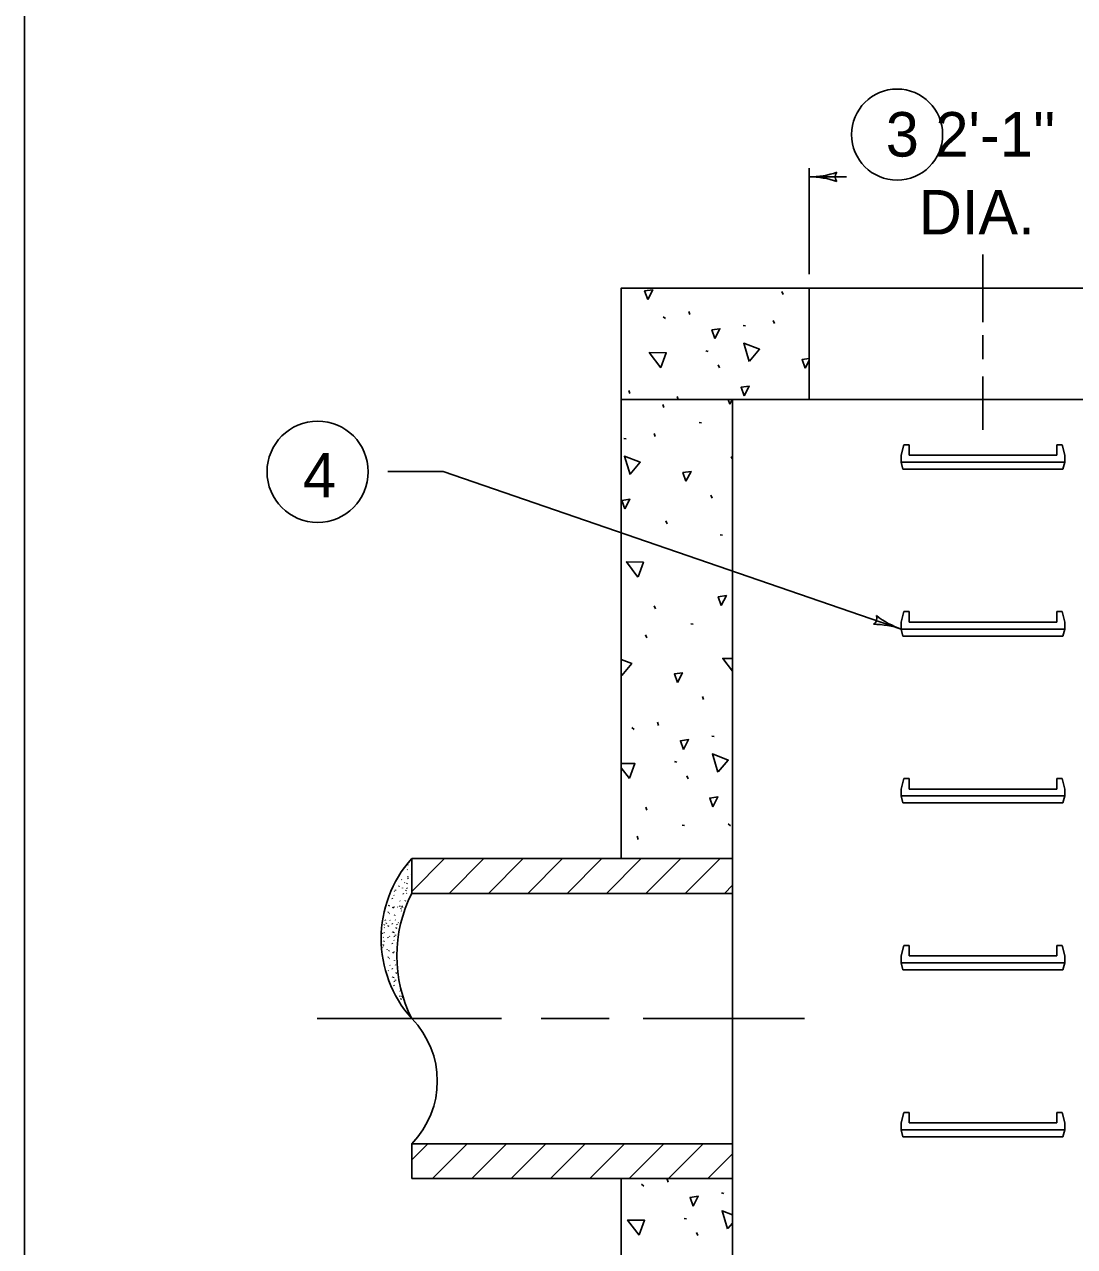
# Model space of a CAD drawing. Extents: x 1007 to 1035.5, y 1000.5 to 1021.5.
# Drawn here: x 1007 to 1011.72, y 1010.2 to 1015.69 of the extents above; entities that cross this region are included whole.
import ezdxf

# ---------------------------------------------------------------- set-up
doc = ezdxf.new("R2010")
doc.units = 0
for name, color, linetype in [('Level 1', 7, 'Continuous'), ('Level 10', 7, 'Continuous'), ('Level 11', 7, 'Continuous')]:
    doc.layers.add(name, color=color, linetype=linetype)

msp = doc.modelspace()

# ---------------------------------------------------------------- linework, layer by layer
at = {"layer": 'Level 1'}
for p, q in [((1010.5257, 1015.0446), (1010.5257, 1014.5695)), ((1010.5257, 1015.0063), (1010.6937, 1015.0063)), ((1011.307, 1014.6577), (1011.307, 1014.354)), ((1009.682, 1014.0063), (1009.682, 1014.5063)), ((1009.682, 1014.5063), (1012.932, 1014.5063)), ((1010.1923, 1014.5038), (1010.1913, 1014.5063)), ((1010.4088, 1014.4776), (1010.4037, 1014.4912)), ((1010.5257, 1014.5063), (1010.5257, 1014.0063)), ((1009.8695, 1014.3778), (1009.8799, 1014.3695)), ((1009.9903, 1014.3876), (1009.985, 1014.4012)), ((1010.2292, 1014.3388), (1010.2396, 1014.3368)), ((1010.37, 1014.3469), (1010.3648, 1014.3605)), ((1011.307, 1014.2953), (1011.307, 1014.1875)), ((1010.0616, 1014.2245), (1010.072, 1014.2224)), ((1010.1226, 1014.1476), (1010.1173, 1014.1612)), ((1011.307, 1014.1092), (1011.307, 1013.8692)), ((1009.7208, 1014.0323), (1009.7156, 1014.0459)), ((1009.682, 1014.0063), (1012.932, 1014.0063)), ((1009.682, 1014.0063), (1009.682, 1011.9436)), ((1009.9375, 1014.0062), (1009.9323, 1014.0198)), ((1010.182, 1006.7249), (1010.182, 1014.0063)), ((1009.8732, 1013.9698), (1009.8679, 1013.9834)), ((1010.0321, 1013.9029), (1010.0426, 1013.9008)), ((1009.6934, 1013.831), (1009.7039, 1013.8289)), ((1009.8343, 1013.8391), (1009.8291, 1013.8528)), ((1010.9515, 1013.8029), (1010.9398, 1013.7561)), ((1010.9515, 1013.8029), (1010.9749, 1013.8029)), ((1010.9749, 1013.7561), (1010.9749, 1013.8029)), ((1011.6389, 1013.7561), (1011.6389, 1013.8029)), ((1011.6389, 1013.8029), (1011.6624, 1013.8029)), ((1011.6624, 1013.8029), (1011.6742, 1013.7561)), ((1010.9398, 1013.7248), (1010.9398, 1013.7561)), ((1010.9398, 1013.7248), (1011.6742, 1013.7248)), ((1010.9398, 1013.7248), (1010.9476, 1013.6935)), ((1010.9749, 1013.7561), (1011.6389, 1013.7561)), ((1011.6742, 1013.7248), (1011.6663, 1013.6935)), ((1011.6742, 1013.7561), (1011.6742, 1013.7248)), ((1008.6322, 1013.6828), (1008.8822, 1013.6828)), ((1008.8822, 1013.6828), (1010.9398, 1012.9748)), ((1010.9476, 1013.6935), (1011.6663, 1013.6935)), ((1010.0897, 1013.5628), (1010.0844, 1013.5764)), ((1009.8877, 1013.4467), (1009.8824, 1013.4603)), ((1010.1266, 1013.3979), (1010.137, 1013.3958)), ((1009.8349, 1013.0653), (1009.8297, 1013.0788)), ((1010.9515, 1013.0529), (1010.9398, 1013.0061)), ((1010.9398, 1012.9748), (1010.9398, 1013.0061)), ((1010.9515, 1013.0529), (1010.9749, 1013.0529)), ((1010.9749, 1013.0061), (1010.9749, 1013.0529)), ((1010.9749, 1013.0061), (1011.6389, 1013.0061)), ((1011.6389, 1013.0061), (1011.6389, 1013.0529)), ((1011.6389, 1013.0529), (1011.6624, 1013.0529)), ((1011.6624, 1013.0529), (1011.6742, 1013.0061)), ((1011.6742, 1013.0061), (1011.6742, 1012.9748)), ((1009.7961, 1012.9346), (1009.7908, 1012.9482)), ((1009.9938, 1012.9984), (1010.0043, 1012.9963)), ((1010.9398, 1012.9748), (1011.6742, 1012.9748)), ((1010.9398, 1012.9748), (1010.9476, 1012.9435)), ((1011.6742, 1012.9748), (1011.6663, 1012.9435)), ((1010.9476, 1012.9435), (1011.6663, 1012.9435)), ((1010.0514, 1012.6583), (1010.0462, 1012.6719)), ((1009.7287, 1012.5324), (1009.7391, 1012.524)), ((1009.8494, 1012.5421), (1009.8442, 1012.5558)), ((1010.0883, 1012.4933), (1010.0988, 1012.4913)), ((1009.9207, 1012.379), (1009.9312, 1012.3769)), ((1009.9818, 1012.3021), (1009.9765, 1012.3158)), ((1010.9515, 1012.3029), (1010.9398, 1012.2561)), ((1010.9515, 1012.3029), (1010.9749, 1012.3029)), ((1010.9749, 1012.2561), (1010.9749, 1012.3029)), ((1011.6389, 1012.2561), (1011.6389, 1012.3029)), ((1011.6389, 1012.3029), (1011.6624, 1012.3029)), ((1011.6624, 1012.3029), (1011.6742, 1012.2561)), ((1010.9398, 1012.2248), (1010.9398, 1012.2561)), ((1010.9749, 1012.2561), (1011.6389, 1012.2561)), ((1011.6742, 1012.2561), (1011.6742, 1012.2248)), ((1010.9398, 1012.2248), (1011.6742, 1012.2248)), ((1010.9398, 1012.2248), (1010.9476, 1012.1935)), ((1010.9476, 1012.1935), (1011.6663, 1012.1935)), ((1011.6742, 1012.2248), (1011.6663, 1012.1935)), ((1009.7966, 1012.1608), (1009.7914, 1012.1743)), ((1009.9556, 1012.0938), (1009.9661, 1012.0918)), ((1010.1618, 1012.0993), (1010.1723, 1012.0909)), ((1009.7578, 1012.03), (1009.7526, 1012.0436)), ((1008.7226, 1011.9143), (1008.7222, 1011.9149)), ((1008.7402, 1011.9436), (1010.182, 1011.9436)), ((1008.7402, 1011.9436), (1008.7402, 1011.7874)), ((1008.7402, 1011.7958), (1008.888, 1011.9436)), ((1008.9086, 1011.7874), (1009.0648, 1011.9436)), ((1009.0853, 1011.7874), (1009.2415, 1011.9436)), ((1009.2622, 1011.7874), (1009.4183, 1011.9436)), ((1009.4389, 1011.7874), (1009.5951, 1011.9436)), ((1009.6157, 1011.7874), (1009.7718, 1011.9436)), ((1009.7925, 1011.7874), (1009.9487, 1011.9436)), ((1009.9693, 1011.7874), (1010.1254, 1011.9436)), ((1010.182, 1011.7874), (1010.182, 1011.9436)), ((1008.696, 1011.8479), (1008.6946, 1011.8501)), ((1008.7208, 1011.8929), (1008.7194, 1011.8951)), ((1008.7239, 1011.8529), (1008.7225, 1011.8551)), ((1008.7232, 1011.8595), (1008.7228, 1011.8628)), ((1008.739, 1011.8716), (1008.7376, 1011.8738)), ((1008.7402, 1011.8938), (1008.7399, 1011.8943)), ((1008.6624, 1011.7949), (1008.661, 1011.7971)), ((1008.6673, 1011.8002), (1008.6669, 1011.8034)), ((1008.6837, 1011.8216), (1008.6823, 1011.8183)), ((1008.6995, 1011.8106), (1008.6981, 1011.8128)), ((1008.7095, 1011.8346), (1008.7081, 1011.8368)), ((1008.7148, 1011.8013), (1008.7133, 1011.798)), ((1008.72, 1011.8328), (1008.7186, 1011.8296)), ((1008.72, 1011.8098), (1008.7186, 1011.8119)), ((1008.7402, 1011.823), (1008.7396, 1011.8217)), ((1008.7402, 1011.8339), (1008.7398, 1011.8332)), ((1010.146, 1011.7874), (1010.182, 1011.8234)), ((1008.654, 1011.7633), (1008.6526, 1011.7655)), ((1008.6613, 1011.7771), (1008.6598, 1011.7793)), ((1008.6882, 1011.7523), (1008.6868, 1011.7544)), ((1008.7028, 1011.7842), (1008.7014, 1011.7863)), ((1008.7118, 1011.7556), (1008.7104, 1011.7523)), ((1008.7176, 1011.786), (1008.7162, 1011.7882)), ((1008.7402, 1011.7874), (1010.182, 1011.7874)), ((1010.182, 1011.7874), (1010.182, 1010.6624)), ((1008.6358, 1011.7041), (1008.6344, 1011.7009)), ((1008.6388, 1011.7337), (1008.6373, 1011.7304)), ((1008.6399, 1011.6948), (1008.6385, 1011.6969)), ((1008.6565, 1011.7247), (1008.6551, 1011.7214)), ((1008.6591, 1011.7229), (1008.6588, 1011.7262)), ((1008.6617, 1011.7267), (1008.6603, 1011.7288)), ((1008.6639, 1011.6915), (1008.6625, 1011.6883)), ((1008.6781, 1011.725), (1008.6767, 1011.7272)), ((1008.687, 1011.7279), (1008.6867, 1011.7312)), ((1008.6934, 1011.7189), (1008.692, 1011.7157)), ((1008.6947, 1011.7069), (1008.6933, 1011.7091)), ((1008.6968, 1011.7288), (1008.6953, 1011.731)), ((1008.6986, 1011.7242), (1008.6972, 1011.7263)), ((1008.7031, 1011.7246), (1008.7028, 1011.725)), ((1008.6173, 1011.6481), (1008.6159, 1011.6448)), ((1008.6178, 1011.6318), (1008.6164, 1011.6339)), ((1008.6222, 1011.6657), (1008.6208, 1011.6678)), ((1008.6273, 1011.6553), (1008.6259, 1011.6522)), ((1008.6352, 1011.6423), (1008.6338, 1011.6391)), ((1008.6427, 1011.6648), (1008.6413, 1011.667)), ((1008.6535, 1011.6494), (1008.6521, 1011.6516)), ((1008.6668, 1011.6667), (1008.6653, 1011.6688)), ((1008.672, 1011.6333), (1008.6706, 1011.6301)), ((1008.6754, 1011.6465), (1008.674, 1011.6487)), ((1008.6814, 1011.6544), (1008.68, 1011.6566)), ((1008.606, 1011.573), (1008.605, 1011.5708)), ((1008.6102, 1011.6067), (1008.6089, 1011.6087)), ((1008.6108, 1011.6073), (1008.6094, 1011.6095)), ((1008.614, 1011.5884), (1008.6126, 1011.5906)), ((1008.6161, 1011.574), (1008.6147, 1011.5708)), ((1008.6185, 1011.6092), (1008.6171, 1011.6113)), ((1008.6345, 1011.5876), (1008.6331, 1011.5898)), ((1008.6419, 1011.5934), (1008.6405, 1011.5956)), ((1008.6558, 1011.6143), (1008.6543, 1011.611)), ((1008.6601, 1011.6137), (1008.6587, 1011.6104)), ((1008.6613, 1011.5748), (1008.6598, 1011.5769)), ((1008.6624, 1011.5926), (1008.661, 1011.5948)), ((1008.6673, 1011.5978), (1008.6669, 1011.6011)), ((1008.6115, 1011.5453), (1008.6104, 1011.547)), ((1008.6138, 1011.5568), (1008.6123, 1011.5535)), ((1008.6306, 1011.5351), (1008.6292, 1011.5373)), ((1008.6388, 1011.5313), (1008.6373, 1011.5281)), ((1008.654, 1011.5609), (1008.6526, 1011.5631)), ((1008.6565, 1011.5223), (1008.6551, 1011.5191)), ((1008.6591, 1011.5205), (1008.6588, 1011.5238)), ((1008.6617, 1011.5243), (1008.6603, 1011.5265)), ((1010.9515, 1011.5529), (1010.9398, 1011.5061)), ((1010.9515, 1011.5529), (1010.9749, 1011.5529)), ((1010.9749, 1011.5061), (1010.9749, 1011.5529)), ((1011.6389, 1011.5061), (1011.6389, 1011.5529)), ((1011.6389, 1011.5529), (1011.6624, 1011.5529)), ((1011.6624, 1011.5529), (1011.6742, 1011.5061)), ((1008.6358, 1011.5018), (1008.6344, 1011.4985)), ((1008.6399, 1011.4924), (1008.6385, 1011.4946)), ((1008.6427, 1011.4625), (1008.6413, 1011.4647)), ((1008.6632, 1011.4875), (1008.6625, 1011.4859)), ((1008.6668, 1011.4643), (1008.6653, 1011.4665)), ((1010.9398, 1011.4748), (1010.9398, 1011.5061)), ((1010.9398, 1011.4748), (1011.6742, 1011.4748)), ((1010.9398, 1011.4748), (1010.9476, 1011.4435)), ((1010.9749, 1011.5061), (1011.6389, 1011.5061)), ((1011.6742, 1011.4748), (1011.6663, 1011.4435)), ((1011.6742, 1011.5061), (1011.6742, 1011.4748)), ((1008.6352, 1011.44), (1008.6349, 1011.4395)), ((1008.6535, 1011.4471), (1008.6521, 1011.4493)), ((1008.6558, 1011.4119), (1008.6543, 1011.4087)), ((1008.6601, 1011.4113), (1008.6587, 1011.4081)), ((1008.672, 1011.431), (1008.6706, 1011.4278)), ((1010.9476, 1011.4435), (1011.6663, 1011.4435)), ((1008.6613, 1011.3724), (1008.6598, 1011.3746)), ((1008.6624, 1011.3903), (1008.661, 1011.3924)), ((1008.6673, 1011.3954), (1008.6669, 1011.3987)), ((1008.687, 1011.3232), (1008.6867, 1011.3264)), ((1008.6882, 1011.3475), (1008.6868, 1011.3497)), ((1008.6934, 1011.3143), (1008.692, 1011.311)), ((1008.6968, 1011.3242), (1008.6953, 1011.3263)), ((1008.6981, 1011.3202), (1008.6972, 1011.3216)), ((1008.7232, 1011.2524), (1008.723, 1011.2543)), ((1009.1432, 1011.2249), (1008.3155, 1011.2249)), ((1009.627, 1011.2249), (1009.3214, 1011.2249)), ((1010.5056, 1011.2249), (1009.7798, 1011.2249)), ((1010.9515, 1010.8029), (1010.9398, 1010.7561)), ((1010.9515, 1010.8029), (1010.9749, 1010.8029)), ((1010.9749, 1010.7561), (1010.9749, 1010.8029)), ((1011.6389, 1010.7561), (1011.6389, 1010.8029)), ((1011.6389, 1010.8029), (1011.6624, 1010.8029)), ((1011.6624, 1010.8029), (1011.6742, 1010.7561)), ((1010.9398, 1010.7248), (1010.9398, 1010.7561)), ((1010.9749, 1010.7561), (1011.6389, 1010.7561)), ((1011.6742, 1010.7561), (1011.6742, 1010.7248)), ((1010.9398, 1010.7248), (1011.6742, 1010.7248)), ((1010.9398, 1010.7248), (1010.9476, 1010.6935)), ((1010.9476, 1010.6935), (1011.6663, 1010.6935)), ((1011.6742, 1010.7248), (1011.6663, 1010.6935)), ((1008.7402, 1010.6624), (1010.182, 1010.6624)), ((1008.7402, 1010.6624), (1008.7402, 1010.5062)), ((1008.7402, 1010.5897), (1008.8129, 1010.6624)), ((1008.8334, 1010.5062), (1008.9897, 1010.6624)), ((1009.0102, 1010.5062), (1009.1664, 1010.6624)), ((1009.187, 1010.5062), (1009.3433, 1010.6624)), ((1009.3638, 1010.5062), (1009.52, 1010.6624)), ((1009.5405, 1010.5062), (1009.6968, 1010.6624)), ((1009.7173, 1010.5062), (1009.8736, 1010.6624)), ((1009.8941, 1010.5062), (1010.0503, 1010.6624)), ((1010.182, 1010.5063), (1010.182, 1010.6624)), ((1010.0708, 1010.5062), (1010.182, 1010.6173)), ((1008.7402, 1010.5062), (1010.182, 1010.5062)), ((1009.6819, 1006.2249), (1009.6819, 1010.5062)), ((1009.7721, 1010.4805), (1009.7826, 1010.4722)), ((1009.8929, 1010.4903), (1009.8877, 1010.5038)), ((1010.1318, 1010.4415), (1010.1423, 1010.4394)), ((1009.9642, 1010.3272), (1009.9747, 1010.3251)), ((1010.0252, 1010.2503), (1010.02, 1010.2638))]:
    msp.add_line(p, q, dxfattribs=at)
msp.add_lwpolyline([(1010.5257, 1014.0063), (1009.682, 1014.0063), (1009.682, 1014.5063), (1010.5257, 1014.5063)], close=True, dxfattribs=at)
for points in [[(1009.8004, 1014.4552), (1009.7868, 1014.4938), (1009.8234, 1014.4991), (1009.8004, 1014.4552)], [(1010.1023, 1014.2798), (1010.0887, 1014.3185), (1010.1253, 1014.3238), (1010.1023, 1014.2798)], [(1009.859, 1014.1488), (1009.8075, 1014.2169), (1009.8837, 1014.2158), (1009.8596, 1014.1502)], [(1010.257, 1014.1773), (1010.2319, 1014.259), (1010.3031, 1014.2318), (1010.2581, 1014.1784)], [(1010.5078, 1014.1467), (1010.4943, 1014.1854), (1010.5257, 1014.1899)], [(1010.5257, 1014.1808), (1010.5078, 1014.1467)], [(1010.2335, 1014.022), (1010.2199, 1014.0608), (1010.2565, 1014.0659), (1010.2335, 1014.022)], [(1010.1692, 1013.9856), (1010.1619, 1014.0063)], [(1010.18, 1014.0063), (1010.1692, 1013.9856)], [(1009.7213, 1013.6696), (1009.6962, 1013.7512), (1009.7673, 1013.724), (1009.7223, 1013.6706)], [(1010.182, 1013.7399), (1010.1763, 1013.7474), (1010.182, 1013.7473)], [(1009.9721, 1013.6389), (1009.9585, 1013.6777), (1009.9952, 1013.6828), (1009.9721, 1013.6389)], [(1009.6978, 1013.5143), (1009.6842, 1013.5529), (1009.7208, 1013.5582), (1009.6978, 1013.5143)], [(1009.7564, 1013.2079), (1009.7049, 1013.276), (1009.7811, 1013.2748), (1009.757, 1013.2093)], [(1010.1309, 1013.0811), (1010.1173, 1013.1198), (1010.1539, 1013.125), (1010.1309, 1013.0811)], [(1009.682, 1012.8374), (1009.7291, 1012.8194), (1009.6841, 1012.7661)], [(1010.182, 1012.7848), (1010.138, 1012.8429), (1010.182, 1012.8422)], [(1009.683, 1012.765), (1009.682, 1012.7683)], [(1009.9338, 1012.7343), (1009.9203, 1012.7731), (1009.9568, 1012.7783), (1009.9338, 1012.7343)], [(1009.682, 1012.6535), (1009.6826, 1012.6536), (1009.682, 1012.6525)], [(1009.9614, 1012.4343), (1009.9478, 1012.473), (1009.9844, 1012.4783), (1009.9614, 1012.4343)], [(1010.1162, 1012.3319), (1010.0911, 1012.4135), (1010.1622, 1012.3863), (1010.1172, 1012.3329)], [(1009.682, 1012.3713), (1009.7428, 1012.3703), (1009.7188, 1012.3047)], [(1009.7182, 1012.3033), (1009.682, 1012.3512)], [(1010.0927, 1012.1765), (1010.0791, 1012.2153), (1010.1157, 1012.2205), (1010.0927, 1012.1765)], [(1010.0048, 1010.3824), (1009.9913, 1010.4212), (1010.0279, 1010.4264), (1010.0048, 1010.3824)], [(1009.7616, 1010.2515), (1009.7101, 1010.3196), (1009.7863, 1010.3184), (1009.7623, 1010.2528)], [(1010.1596, 1010.28), (1010.1345, 1010.3617), (1010.182, 1010.3435)], [(1010.182, 1010.3063), (1010.1607, 1010.2811)]]:
    msp.add_lwpolyline(points, dxfattribs=at)
for centre, radius in [((1010.9212, 1015.1961), 0.2047), ((1008.3175, 1013.6813), 0.2274)]:
    msp.add_circle(centre, radius, dxfattribs=at)
for centre, radius, start, end in [((1010.5257, 1015.3972), 0.3909, 269.9878, 270), ((1010.5257, 1015.3972), 0.3909, 270, 288.6688), ((1010.5257, 1014.6153), 0.3909, 71.3472, 89.9939), ((1010.6743, 1015.0062), 0.0313, 138.7746, 220.8913), ((1010.7992, 1013.0232), 0.0313, 299.7866, 21.9033), ((1011.0669, 1013.3445), 0.3909, 232.3592, 251.0059), ((1010.8126, 1012.6052), 0.3909, 71.012, 89.6808), ((1010.8126, 1012.6052), 0.3909, 70.9998, 71.012), ((1009.1425, 1011.5843), 0.5395, 138.2335, 221.7665), ((1009.2999, 1011.5062), 0.6264, 153.322, 206.678), ((1008.4534, 1010.9437), 0.4017, 315.5573, 44.4428)]:
    msp.add_arc(centre, radius, start, end, dxfattribs=at)
at = {"layer": 'Level 10'}
msp.add_line((1007, 1021.5), (1007, 1000.5), dxfattribs=at)
at = {"layer": 'Level 11'}
msp.add_lwpolyline([(1007, 1000.5), (1035.5, 1000.5), (1035.5, 1021.5), (1007, 1021.5)], close=True, dxfattribs=at)

# ---------------------------------------------------------------- texts
at = {"layer": 'Level 1'}
for s, p in [("3 2'-1''", (1010.8703, 1015.0974)), ('  DIA.', (1010.8703, 1014.7474)), ('4', (1008.2514, 1013.5658))]:
    msp.add_text(s, height=0.2, dxfattribs=at).set_placement(p)

doc.saveas('drawing.dxf')
